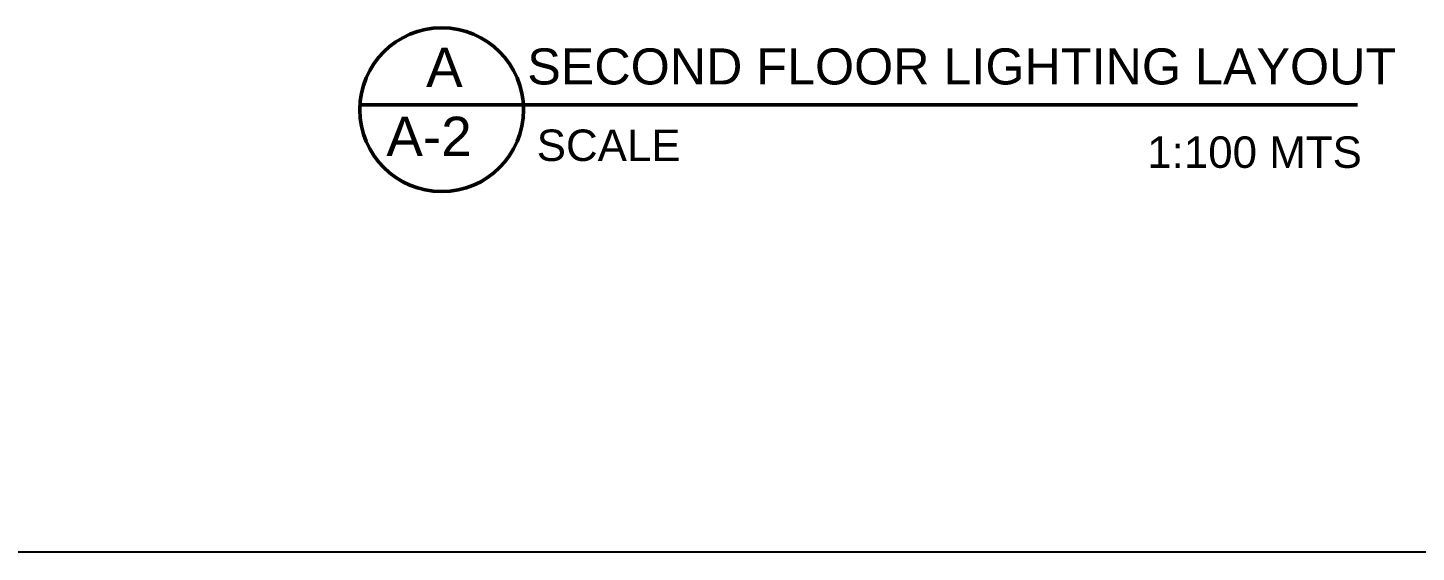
# Model space of a CAD drawing. Header units: millimetres. Extents: x 2391 to 3323, y 1596 to 2537.
# Drawn here: x 2836.3 to 2893.4, y 2319.2 to 2340.7 of the extents above; entities that cross this region are included whole.
import ezdxf

# ---------------------------------------------------------------- set-up
doc = ezdxf.new("R2010")
doc.units = ezdxf.units.MM
doc.layers.add('LETTERS', color=150, linetype='Continuous')
doc.layers.add('TEXT', color=130, linetype='Continuous')
doc.styles.get("Standard").update_dxf_attribs({"font": 'arial.ttf'})

msp = doc.modelspace()

# ---------------------------------------------------------------- linework, layer by layer
at = {"color": 11, "true_color": 0xf27172}
msp.add_line((3009.654, 2319.18), (2684.734, 2319.18), dxfattribs=at)
at = {"layer": 'LETTERS', "lineweight": 50}
msp.add_line((2849.98, 2337.534), (2890.952, 2337.534), dxfattribs=at)
msp.add_circle((2853.334, 2337.333), 3.36, dxfattribs=at)

# ---------------------------------------------------------------- texts
at = {"layer": 'TEXT'}
for s, height, p in [('A', 1.613, (2852.693, 2338.267)), ('SECOND FLOOR LIGHTING LAYOUT', 1.4784, (2856.848, 2338.369)), ('A-2', 1.6128, (2851.061, 2335.432)), ('SCALE', 1.2902, (2857.236, 2335.229)), ('          1:100 MTS', 1.29024, (2877.304, 2334.947))]:
    msp.add_text(s, height=height, dxfattribs=at).set_placement(p)

doc.saveas('drawing.dxf')
